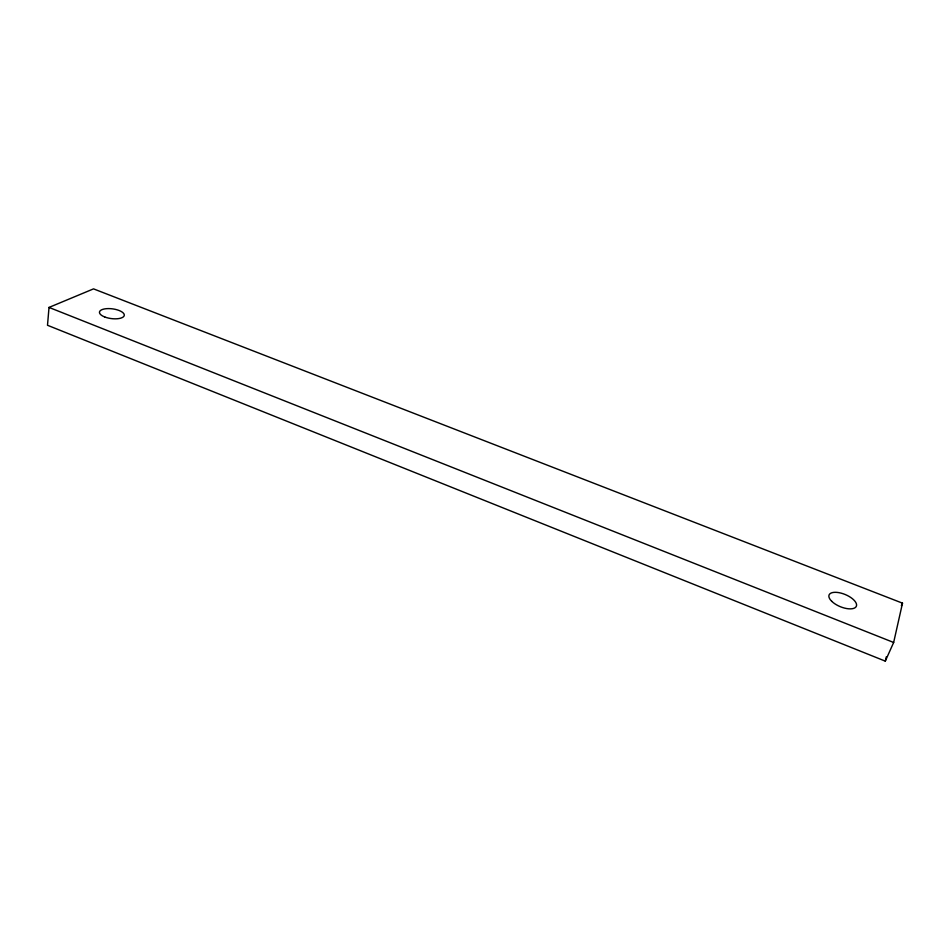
<?xml version="1.0" encoding="UTF-8"?>
<svg xmlns="http://www.w3.org/2000/svg" width="950" height="950" viewBox="0 0 950 950"><rect width="100%" height="100%" fill="white"/><g stroke="black" fill="none" stroke-linecap="round" stroke-linejoin="round"><path stroke-width="1.43" d="M49.02 307.42L47.5 325.268L885.293 661.129L893.653 642.473L902.5 603.167L93.539 288.871L49.02 307.42L893.653 642.473M885.293 661.129L886.279 656.842M901.36 605.732L902.5 603.167M831.713 601.291A14.749 6.555 22.5 0 0 855.523 607.383A14.749 6.555 22.5 0 0 840.952 593.097A14.749 6.555 22.5 0 0 831.713 601.291M104.773 316.991A12.504 4.904 7.4 0 0 124.248 315.507A12.504 4.904 7.4 0 0 106.614 308.667A12.504 4.904 7.4 0 0 104.773 316.991"/></g></svg>
